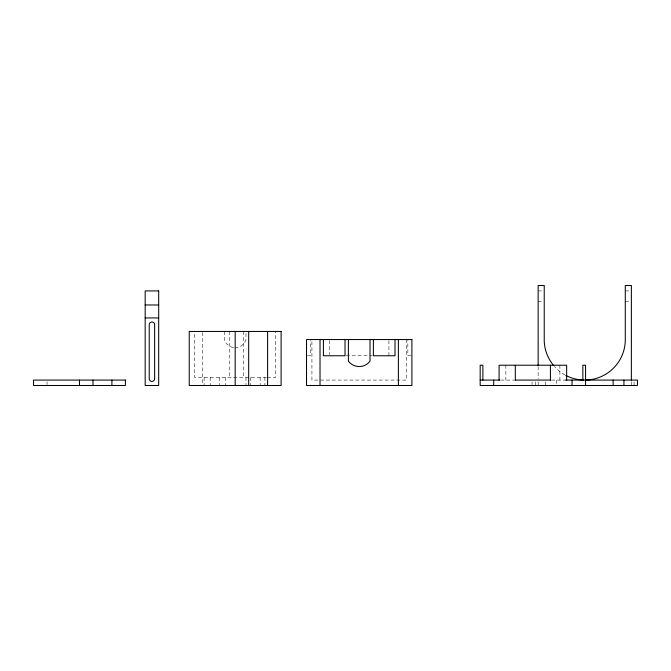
<?xml version="1.0" encoding="UTF-8"?>
<svg xmlns="http://www.w3.org/2000/svg" width="671" height="671" viewBox="0 0 671 671"><rect width="100%" height="100%" fill="white"/><g stroke="black" fill="none" stroke-linecap="round" stroke-linejoin="round"><path stroke-width="0.5" stroke-dasharray="3.35 2.52" d="M538.15 290.92L542.21 290.92M625.288 290.92L630.354 290.92M538.15 301.724L542.21 301.724M625.288 301.724L630.354 301.724M307.528 355.764L310.572 355.764L310.572 340.566M346.169 355.764L372.237 355.764M410.878 355.764L407.842 355.764L407.842 340.566M266.353 377.379L194.649 377.379L194.649 332.489M267.335 377.379L275.706 377.379L275.706 331.449M500.784 380.08L514.288 380.08M551.445 380.08L565.678 380.08M634.07 381.883L634.07 385.49M631.369 381.883L631.369 385.49M559.882 365.225L559.882 380.08M556.393 380.08L556.393 385.49M545.582 381.883L545.582 385.49M538.15 366.576L538.15 379.04M538.15 381.883L538.15 385.49M535.45 381.883L535.45 385.49M532.069 381.883L532.069 384.584M505.85 365.225L505.85 380.08M406.492 339.551L406.492 380.08L311.923 380.08L311.923 339.551M388.928 340.566L388.928 355.764M329.486 340.566L329.486 354.749M264.894 377.379L264.894 385.49M260.163 377.379L260.163 385.49M250.711 377.379L250.711 385.49M245.98 333.47L245.98 339.551A11.256 11.256 0 0 1 235.177 347.662M245.98 377.379L245.98 385.49M243.279 331.449L243.279 377.379M229.767 331.449L229.767 377.379M225.716 377.379L225.716 385.49M224.366 331.449L224.366 339.551A11.256 11.256 0 0 0 234.372 347.628M219.635 377.379L219.635 385.49M210.182 377.379L210.182 385.49M204.101 377.379L204.101 385.49M202.751 332.489L202.751 384.449M47.062 381.883L47.062 384.584M564.881 374.879A40.554 40.554 0 0 1 554.431 366.441"/><path stroke-width="1.01" d="M145.179 304.97L158.691 304.97M145.179 317.937L158.691 317.937M480.176 380.08L499.769 380.08M515.202 380.08L550.53 380.08M565.678 380.08L637.45 380.08L637.45 385.49L480.176 385.49L480.176 365.225L482.877 365.225L482.877 380.08M631.369 380.08L631.369 285.51L625.288 285.51L625.288 340.902A40.554 40.554 0 0 1 585.791 380.071M623.938 380.08L623.938 385.49M613.135 380.08L613.135 385.49M585.557 385.49L585.557 365.225L582.856 365.225L582.856 380.08M572.044 380.08L572.044 385.49M566.643 380.08L566.643 365.225L499.09 365.225L499.09 380.08M550.43 365.225L550.43 380.08M538.15 365.536L538.15 285.51L544.231 285.51L544.231 340.902A40.554 40.554 0 0 0 553.743 365.653M515.303 365.225L515.303 380.08M493.688 380.08L493.688 385.49M398.381 339.551L398.381 385.49M395.009 339.551L395.009 355.764L373.395 355.764L373.395 339.551M370.015 339.551L370.015 361.166A13.512 13.512 0 0 1 348.4 361.166L348.4 339.551M345.02 339.551L345.02 355.764L323.405 355.764L323.405 339.551M320.025 339.551L320.025 385.49M267.595 331.449L267.595 385.49M248.681 331.449L248.681 385.49M235.177 331.449L235.177 385.49M111.906 380.08L111.906 385.49M92.992 380.08L92.992 385.49M79.48 380.08L79.48 385.49M583.728 380.071A40.554 40.554 0 0 1 565.787 375.366M158.691 290.92L145.179 290.92L145.179 385.49L158.691 385.49L158.691 290.92M281.107 331.449L189.239 331.449L189.239 385.49L281.107 385.49L281.107 331.449M411.893 339.551L306.521 339.551L306.521 385.49L411.893 385.49L411.893 339.551M125.418 380.08L33.55 380.08L33.55 385.49L125.418 385.49L125.418 380.08M154.64 378.729L154.64 324.689A2.701 2.701 0 0 0 151.931 321.988A2.701 2.701 0 0 0 149.23 324.689L149.23 378.729A2.701 2.701 0 0 0 151.931 381.43A2.701 2.701 0 0 0 154.64 378.729"/></g></svg>
